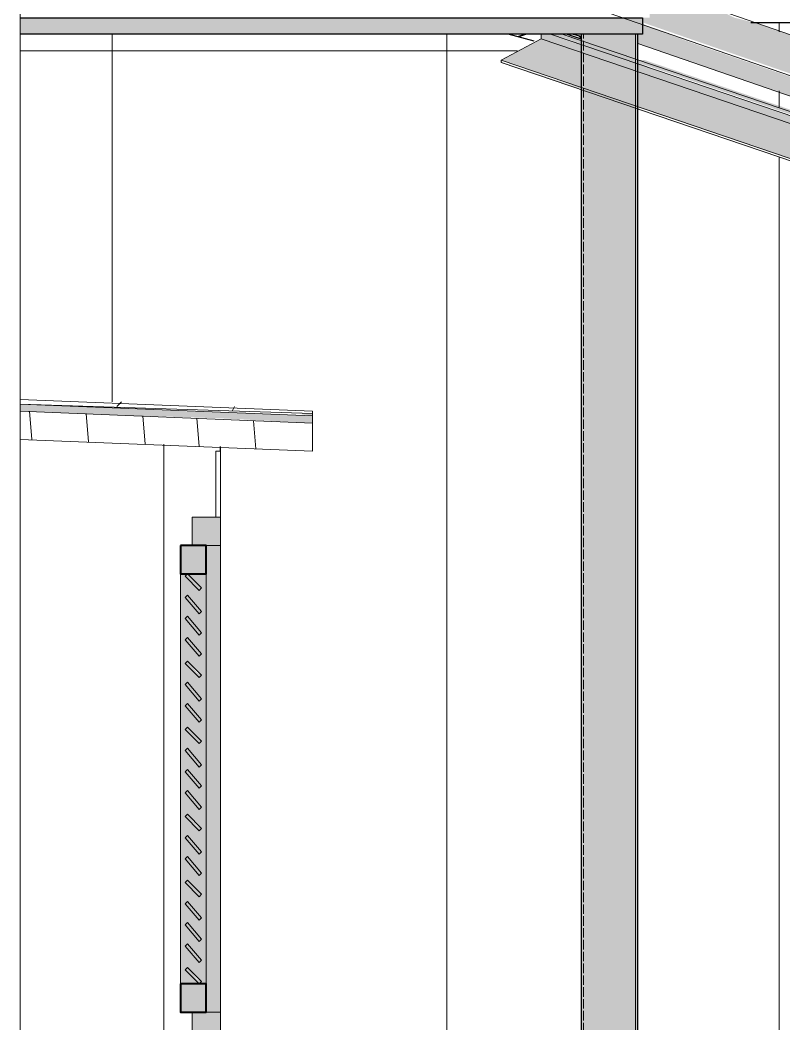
# Model space of a CAD drawing. Header units: millimetres. Extents: x -11345 to 411485, y -9810 to 73012.
# Drawn here: x 289930 to 291302, y 16076 to 17879 of the extents above; entities that cross this region are included whole.
import ezdxf

# ---------------------------------------------------------------- set-up
doc = ezdxf.new("R2010")
doc.units = ezdxf.units.MM
doc.linetypes.add('PDF_IMPORT', pattern=[1, 0.8, -0.2])
for name, color, linetype in [('PDF _Витраж', 7, 'Continuous'), ('PDF _Крыша штриховка', 7, 'Continuous'), ('PDF _Линии', 7, 'Continuous'), ('PDF _Панели витража', 7, 'Continuous'), ('PDF _Перекрытие', 7, 'Continuous'), ('PDF _Стены отделка', 7, 'Continuous'), ('PDF _Узлы', 7, 'Continuous')]:
    doc.layers.add(name, color=color, linetype=linetype)
for name, color, linetype, true_color in [('PDF _Крыша', 9, 'Continuous', 0x808080), ('PDF _Несущие колонны', 7, 'Continuous', 0x787878), ('PDF _Обобщенные модели', 7, 'Continuous', 0xb5bcbf), ('PDF _Ограждение', 7, 'Continuous', 0x7f7f7f), ('PDF _Стены штриховка поверхности', 7, 'Continuous', 0xcacbcc)]:
    doc.layers.add(name, color=color, linetype=linetype, true_color=true_color)

msp = doc.modelspace()

# ---------------------------------------------------------------- hatches: boundary and pattern name
at = {"layer": 'PDF _Витраж', "true_color": 0x383e42, "transparency": 33554559}
msp.add_hatch(color=250, dxfattribs=at).paths.add_polyline_path([(290289.80741, 16985.96457), (290239.01095, 16985.96457), (290239.01095, 16935.16811), (290264.40918, 16935.16811), (290264.40918, 16097.02652), (290239.01095, 16097.02652), (290239.01095, 16046.23006), (290289.80741, 16046.23006)])
at = {"layer": 'PDF _Крыша', "true_color": 0xf0f0f0, "transparency": 33554559}
msp.add_hatch(color=7, dxfattribs=at).paths.add_polyline_path([(290230.54487, 17176.4513), (289929.99915, 17189.15041), (289929.99915, 17176.4513), (290154.35018, 17167.98522), (290289.80741, 17163.75218), (290454.8959, 17155.2861), (290454.8959, 17167.98522)])
at = {"layer": 'PDF _Крыша', "transparency": 33554559}
msp.add_hatch(color=7, dxfattribs=at).paths.add_polyline_path([(290454.8959, 17172.21826), (290429.49767, 17172.21826), (290454.8959, 17167.98522)])
at = {"layer": 'PDF _Несущие колонны', "transparency": 33554559}
h = msp.add_hatch(color=256, dxfattribs=at)
h.paths.add_polyline_path([(290967.09354, 15732.98522), (290962.86051, 15732.98522), (290962.86051, 15724.51914), (290950.16139, 15699.12091), (290937.46228, 15677.95572), (290937.46228, 15631.3923), (290950.16139, 15622.92622), (290954.39443, 15618.69318), (290950.16139, 15610.22711), (290937.46228, 15584.82888), (290937.46228, 15550.96457), (290950.16139, 15546.73153), (291009.42393, 15521.3333), (291026.35608, 15512.86722), (291039.0552, 15508.63419), (291039.0552, 17853.73743), (290937.46228, 17853.73743), (290937.46228, 15728.75218), (290958.62747, 15728.75218), (290962.86051, 15732.98522), (290962.86051, 15737.21826), (290967.09354, 15775.3156), (290967.09354, 15779.54864), (290971.32658, 15779.54864), (290971.32658, 15775.3156), (290967.09354, 15771.08256)])
h.paths.add_polyline_path([(290979.79266, 15771.08256), (290979.79266, 15775.3156), (290984.0257, 15771.08256)], flags=0)
at = {"layer": 'PDF _Обобщенные модели', "true_color": 0xb7c0ca, "transparency": 33554559}
msp.add_hatch(color=9, dxfattribs=at).paths.add_polyline_path([(290924.76316, 17853.73743), (290920.53012, 17853.73743), (290933.22924, 17849.50439), (290937.46228, 17845.27135), (290937.46228, 17849.50439)])
at = {"layer": 'PDF _Ограждение', "true_color": 0xb6c1cb, "transparency": 33554559}
h = msp.add_hatch(color=9, dxfattribs=at)
h.paths.add_polyline_path([(296279.55667, 16063.16221), (295724.48292, 16254.74038), (291051.75431, 17870.66958), (291047.52127, 17874.90262), (291047.52127, 17870.66958), (292898.43688, 17230.12201), (291140.64812, 17836.80528), (291047.52127, 17870.66958), (291047.52127, 17853.73743), (291039.0552, 17853.73743), (291039.0552, 17836.80528), (296177.96375, 16063.16221), (296829.85166, 15838.81118), (296876.41508, 15826.11206), (296969.54192, 15826.11206), (296927.21154, 15838.81118), (296352.67421, 16037.49844)])
h.paths.add_polyline_path([(291187.21154, 17896.06781), (291060.22039, 17896.06781), (291060.22039, 17883.3687), (291047.52127, 17883.3687), (291047.52127, 17874.90262), (296969.54192, 15826.11206), (297172.72776, 15826.11206), (291246.47407, 17874.90262), (291212.60977, 17883.3687)])
at = {"layer": 'PDF _Ограждение', "true_color": 0xb5bcbf, "transparency": 33554559}
h = msp.add_hatch(color=9, dxfattribs=at)
h.paths.add_polyline_path([(290933.22924, 17756.37755), (290937.46228, 17756.37755), (290797.77201, 17802.94097), (290793.53897, 17807.17401), (290793.53897, 17802.94097)])
h.paths.add_polyline_path([(290937.46228, 17756.37755), (290937.46228, 17819.87312), (290865.50062, 17845.27135), (290818.9372, 17819.87312), (290793.53897, 17807.17401), (290869.73366, 17781.77578)])
h.paths.add_polyline_path([(290903.59797, 17853.73743), (290882.43278, 17853.73743), (290912.06405, 17845.27135), (290924.76316, 17841.03832), (290937.46228, 17836.80528), (290937.46228, 17845.27135)])
h.paths.add_polyline_path([(290882.43278, 17853.73743), (290865.50062, 17853.73743), (290865.50062, 17845.27135), (290928.9962, 17824.10616), (290937.46228, 17819.87312), (290937.46228, 17836.80528), (290907.83101, 17845.27135)])
at = {"layer": 'PDF _Ограждение', "true_color": 0xb6c1cb, "transparency": 33554559}
msp.add_hatch(color=9, dxfattribs=at).paths.add_polyline_path([(290840.10239, 17853.73743), (290835.86936, 17853.73743), (290823.17024, 17849.50439), (290827.40328, 17849.50439)])
at = {"layer": 'PDF _Ограждение', "true_color": 0xb5bcbf, "transparency": 33554559}
h = msp.add_hatch(color=9, dxfattribs=at)
h.paths.add_polyline_path([(291039.0552, 17807.17401), (291039.0552, 17802.94097), (296855.24989, 15826.11206), (296876.41508, 15826.11206), (291051.75431, 17807.17401)])
h.paths.add_polyline_path([(291039.0552, 17718.2802), (296613.9667, 15826.11206), (296618.19974, 15826.11206), (291043.28823, 17718.2802), (291039.0552, 17722.51324)])
h.paths.add_polyline_path([(291039.0552, 17722.51324), (296618.19974, 15826.11206), (296855.24989, 15826.11206), (291081.38558, 17786.00882), (291039.0552, 17802.94097)])
at = {"layer": 'PDF _Панели витража', "true_color": 0x383e42, "transparency": 33554559}
h = msp.add_hatch(color=250, dxfattribs=at)
h.paths.add_polyline_path([(290264.40918, 16097.02652), (290264.40918, 16935.16811), (290217.84576, 16935.16811), (290217.84576, 16097.02652)])
h.paths.add_polyline_path([(290243.24399, 16198.61944), (290246.63042, 16191.84658), (290226.31183, 16215.55159)], flags=0)
h.paths.add_polyline_path([(290247.47702, 16274.81413), (290239.01095, 16286.10223), (290255.9431, 16266.34805)], flags=0)
h.paths.add_polyline_path([(290247.47702, 16393.3392), (290239.01095, 16404.6273), (290255.9431, 16384.87312)], flags=0)
h.paths.add_polyline_path([(290247.47702, 16511.86427), (290239.01095, 16523.15238), (290255.9431, 16503.3982)], flags=0)
h.paths.add_polyline_path([(290247.47702, 16630.38935), (290239.01095, 16641.67745), (290255.9431, 16621.92327)], flags=0)
h.paths.add_polyline_path([(290247.47702, 16706.58404), (290234.77791, 16723.51619), (290255.9431, 16702.351)], flags=0)
h.paths.add_polyline_path([(290247.47702, 16748.91442), (290239.01095, 16760.20252), (290255.9431, 16740.44835)], flags=0)
h.paths.add_polyline_path([(290255.9431, 16816.64304), (290247.47702, 16825.10911), (290239.01095, 16836.39721)], flags=0)
h.paths.add_polyline_path([(290247.47702, 16787.01177), (290239.01095, 16798.29987), (290255.9431, 16778.54569)], flags=0)
h.paths.add_polyline_path([(290247.47702, 16668.48669), (290239.01095, 16679.7748), (290255.9431, 16660.02062)], flags=0)
h.paths.add_polyline_path([(290247.47702, 16549.96162), (290239.01095, 16561.24972), (290255.9431, 16541.49554)], flags=0)
h.paths.add_polyline_path([(290247.47702, 16473.76693), (290239.01095, 16485.05503), (290255.9431, 16465.30085)], flags=0)
h.paths.add_polyline_path([(290247.47702, 16431.43655), (290234.77791, 16448.3687), (290255.9431, 16427.20351)], flags=0)
h.paths.add_polyline_path([(290247.47702, 16355.24186), (290239.01095, 16366.52996), (290255.9431, 16346.77578)], flags=0)
h.paths.add_polyline_path([(290247.47702, 16236.71678), (290239.01095, 16248.00488), (290255.9431, 16228.25071)], flags=0)
h.paths.add_polyline_path([(290247.47702, 16156.28905), (290234.77791, 16173.22121), (290255.9431, 16152.05602)], flags=0)
at = {"layer": 'PDF _Перекрытие', "true_color": 0x787878, "transparency": 33554559}
msp.add_hatch(color=8, dxfattribs=at).paths.add_polyline_path([(291047.52127, 17883.3687), (289929.99915, 17883.3687), (289929.99915, 17853.73743), (291047.52127, 17853.73743)])

# ---------------------------------------------------------------- linework, layer by layer
at = {"layer": 'PDF _Витраж', "lineweight": 18}
for points in [[(290289.80741, 16935.16811), (290289.80741, 16985.96457), (290239.01095, 16985.96457), (290239.01095, 16935.16811)], [(290289.80741, 16046.23006), (290289.80741, 16097.02652), (290239.01095, 16097.02652), (290239.01095, 16046.23006)]]:
    msp.add_lwpolyline(points, close=True, dxfattribs=at)
at = {"layer": 'PDF _Витраж', "lineweight": 9}
msp.add_lwpolyline([(290289.80741, 16935.16811), (290289.80741, 16097.02652)], dxfattribs=at)
at = {"layer": 'PDF _Крыша', "color": 7, "lineweight": 9}
for points in [[(290823.17024, 17824.10616), (289929.99915, 17824.10616)], [(290454.8959, 17167.98522), (290454.8959, 17176.4513), (289929.99915, 17197.61649)], [(290103.55372, 17184.91737), (290112.0198, 17193.38345)], [(289951.16434, 17125.65484), (289946.9313, 17176.4513)], [(290052.75726, 17121.4218), (290048.52422, 17172.21826)], [(290154.35018, 17117.18876), (290150.11714, 17167.98522)], [(290310.9726, 17176.4513), (290315.20564, 17184.91737)], [(290251.71006, 17112.95572), (290247.47702, 17163.75218)], [(290353.30298, 17108.72268), (290349.06995, 17159.51914)]]:
    msp.add_lwpolyline(points, dxfattribs=at)
at = {"layer": 'PDF _Крыша', "color": 7, "lineweight": 18}
for points in [[(289929.99915, 17189.15041), (290454.8959, 17167.98522), (289929.99915, 17189.15041), (290454.8959, 17172.21826)], [(289929.99915, 17176.4513), (290454.8959, 17155.2861)], [(289929.99915, 17125.65484), (290454.8959, 17104.48964), (290454.8959, 17167.98522)]]:
    msp.add_lwpolyline(points, dxfattribs=at)
at = {"layer": 'PDF _Крыша штриховка', "lineweight": 9}
for points in [[(291293.0375, 17857.97047), (291293.0375, 17874.90262)], [(290095.08764, 17193.38345), (290095.08764, 17824.10616), (290095.08764, 17853.73743)], [(290696.17909, 15711.82003), (290696.17909, 17824.10616), (290696.17909, 17853.73743)], [(291293.0375, 17722.51324), (291293.0375, 17752.14451)], [(291293.0375, 15834.57814), (291293.0375, 17633.61944)]]:
    msp.add_lwpolyline(points, dxfattribs=at)
at = {"layer": 'PDF _Линии', "lineweight": 30, "ltscale": 3.767537}
msp.add_lwpolyline([(289929.99915, 17883.3687), (291047.52127, 17883.3687), (291047.52127, 17853.73743)], dxfattribs=at)
at = {"layer": 'PDF _Линии', "lineweight": 30, "ltscale": 40.440327}
msp.add_lwpolyline([(291242.24104, 17874.90262), (316826.72481, 17874.90262), (321813.24399, 15030.30085), (321813.24399, 14954.10616), (299107.22629, 14954.10616)], dxfattribs=at)
at = {"layer": 'PDF _Линии', "lineweight": 30}
for points in [[(291047.52127, 17853.73743), (289929.99915, 17853.73743)], [(290852.80151, 17841.03832), (290806.23809, 17853.73743)], [(290912.06405, 17853.73743), (290937.46228, 17845.27135)], [(290937.46228, 17849.50439), (290920.53012, 17853.73743)], [(291039.0552, 15508.63419), (291039.0552, 17853.73743)], [(290289.80741, 17104.48964), (290289.80741, 17112.95572)]]:
    msp.add_lwpolyline(points, dxfattribs=at)
at = {"layer": 'PDF _Линии', "lineweight": 30, "ltscale": 21.250602}
msp.add_lwpolyline([(290937.46228, 17853.73743), (290937.46228, 15555.19761)], dxfattribs=at)
at = {"layer": 'PDF _Несущие колонны', "color": 7, "linetype": 'PDF_IMPORT', "lineweight": 18, "ltscale": 21.250602}
msp.add_lwpolyline([(290941.69531, 15550.96457), (290941.69531, 17853.73743)], dxfattribs=at)
at = {"layer": 'PDF _Несущие колонны', "color": 7, "lineweight": 18}
msp.add_lwpolyline([(291034.82216, 15508.63419), (291034.82216, 17853.73743)], dxfattribs=at)
at = {"layer": 'PDF _Ограждение', "color": 7, "lineweight": 9, "ltscale": 62.666293}
msp.add_lwpolyline([(290890.89885, 17925.69908), (298442.63927, 15313.91442)], close=True, dxfattribs=at)
at = {"layer": 'PDF _Ограждение', "color": 7, "lineweight": 9, "ltscale": 63.335577}
msp.add_lwpolyline([(298641.59207, 15318.14746), (291187.21154, 17896.06781)], dxfattribs=at)
at = {"layer": 'PDF _Ограждение', "color": 7, "lineweight": 9}
for points in [[(290793.53897, 17802.94097), (290793.53897, 17807.17401), (290865.50062, 17845.27135), (290865.50062, 17853.73743)], [(290827.40328, 17849.50439), (290840.10239, 17853.73743)], [(296122.93425, 16080.09436), (291039.0552, 17836.80528)]]:
    msp.add_lwpolyline(points, dxfattribs=at)
msp.add_lwpolyline([(290835.86936, 17853.73743), (290823.17024, 17849.50439)], close=True, dxfattribs=at)
at = {"layer": 'PDF _Ограждение', "color": 7, "lineweight": 9, "ltscale": 61.431781}
msp.add_lwpolyline([(298468.0375, 15275.81708), (290882.43278, 17853.73743)], dxfattribs=at)
at = {"layer": 'PDF _Ограждение', "color": 7, "lineweight": 9, "ltscale": 61.64581}
msp.add_lwpolyline([(290903.59797, 17853.73743), (298832.07879, 15161.52504)], dxfattribs=at)
at = {"layer": 'PDF _Ограждение', "color": 9, "lineweight": 0, "true_color": 0xb6c1cb}
msp.add_lwpolyline([(290827.40328, 17849.50439), (290827.40328, 17849.50439), (290827.40328, 17849.50439)], dxfattribs=at)
at = {"layer": 'PDF _Ограждение', "color": 7, "lineweight": 9, "ltscale": 60.93641}
msp.add_lwpolyline([(290865.50062, 17845.27135), (298806.68056, 15144.59289)], dxfattribs=at)
at = {"layer": 'PDF _Ограждение', "color": 7, "lineweight": 9, "ltscale": 58.928467}
msp.add_lwpolyline([(290793.53897, 17807.17401), (298738.95195, 15102.2625), (290793.53897, 17802.94097)], dxfattribs=at)
at = {"layer": 'PDF _Панели витража', "lineweight": 40}
for points in [[(290217.84576, 16935.16811), (290217.84576, 16884.37165), (290264.40918, 16884.37165), (290264.40918, 16935.16811)], [(290217.84576, 16147.82298), (290217.84576, 16097.02652), (290264.40918, 16097.02652), (290264.40918, 16147.82298)]]:
    msp.add_lwpolyline(points, close=True, dxfattribs=at)
at = {"layer": 'PDF _Панели витража', "lineweight": 9}
for points in [[(290217.84576, 16147.82298), (290217.84576, 16884.37165)], [(290264.40918, 16884.37165), (290264.40918, 16147.82298)]]:
    msp.add_lwpolyline(points, dxfattribs=at)
at = {"layer": 'PDF _Панели витража', "lineweight": 18}
for points in [[(290255.9431, 16858.97342), (290230.54487, 16884.37165), (290226.31183, 16880.13861), (290251.71006, 16854.74038)], [(290255.9431, 16816.64304), (290230.54487, 16846.2743), (290226.31183, 16842.04127), (290251.71006, 16812.41)], [(290255.9431, 16778.54569), (290230.54487, 16808.17696), (290226.31183, 16803.94392), (290251.71006, 16774.31265)], [(290255.9431, 16740.44835), (290230.54487, 16770.07961), (290226.31183, 16765.84658), (290251.71006, 16736.21531)], [(290255.9431, 16702.351), (290230.54487, 16727.74923), (290226.31183, 16723.51619), (290251.71006, 16698.11796)], [(290255.9431, 16660.02062), (290230.54487, 16689.65189), (290226.31183, 16685.41885), (290251.71006, 16655.78758)], [(290255.9431, 16621.92327), (290230.54487, 16651.55454), (290226.31183, 16647.3215), (290251.71006, 16617.69023)], [(290255.9431, 16583.82593), (290230.54487, 16609.22416), (290226.31183, 16604.99112), (290251.71006, 16579.59289)], [(290255.9431, 16541.49554), (290230.54487, 16571.12681), (290226.31183, 16566.89377), (290251.71006, 16537.2625)], [(290255.9431, 16503.3982), (290230.54487, 16533.02947), (290226.31183, 16528.79643), (290251.71006, 16499.16516)], [(290255.9431, 16465.30085), (290230.54487, 16494.93212), (290226.31183, 16490.69908), (290251.71006, 16461.06781)], [(290255.9431, 16427.20351), (290230.54487, 16452.60174), (290226.31183, 16448.3687), (290251.71006, 16422.97047)], [(290255.9431, 16384.87312), (290230.54487, 16414.50439), (290226.31183, 16410.27135), (290251.71006, 16380.64009)], [(290255.9431, 16346.77578), (290230.54487, 16376.40705), (290226.31183, 16372.17401), (290251.71006, 16342.54274)], [(290255.9431, 16308.67843), (290230.54487, 16334.07666), (290226.31183, 16329.84363), (290251.71006, 16304.4454)], [(290255.9431, 16266.34805), (290230.54487, 16295.97932), (290226.31183, 16291.74628), (290251.71006, 16262.11501)], [(290255.9431, 16228.25071), (290230.54487, 16257.88197), (290226.31183, 16253.64894), (290251.71006, 16224.01767)], [(290255.9431, 16190.15336), (290230.54487, 16219.78463), (290226.31183, 16215.55159), (290251.71006, 16185.92032)], [(290255.9431, 16152.05602), (290230.54487, 16177.45425), (290226.31183, 16173.22121), (290251.71006, 16147.82298)]]:
    msp.add_lwpolyline(points, close=True, dxfattribs=at)
at = {"layer": 'PDF _Стены отделка', "lineweight": 9}
msp.add_lwpolyline([(290289.80741, 16985.96457), (290289.80741, 17104.48964), (290281.34133, 17104.48964), (290281.34133, 16985.96457)], close=True, dxfattribs=at)
at = {"layer": 'PDF _Стены штриховка поверхности', "color": 7, "lineweight": 9}
msp.add_lwpolyline([(290188.21449, 15944.63714), (290188.21449, 17117.18876)], dxfattribs=at)
at = {"layer": 'PDF _Узлы', "lineweight": 18}
msp.add_lwpolyline([(289929.99915, 19513.08846), (289929.99915, 8922.02652)], dxfattribs=at)

doc.saveas('drawing.dxf')
